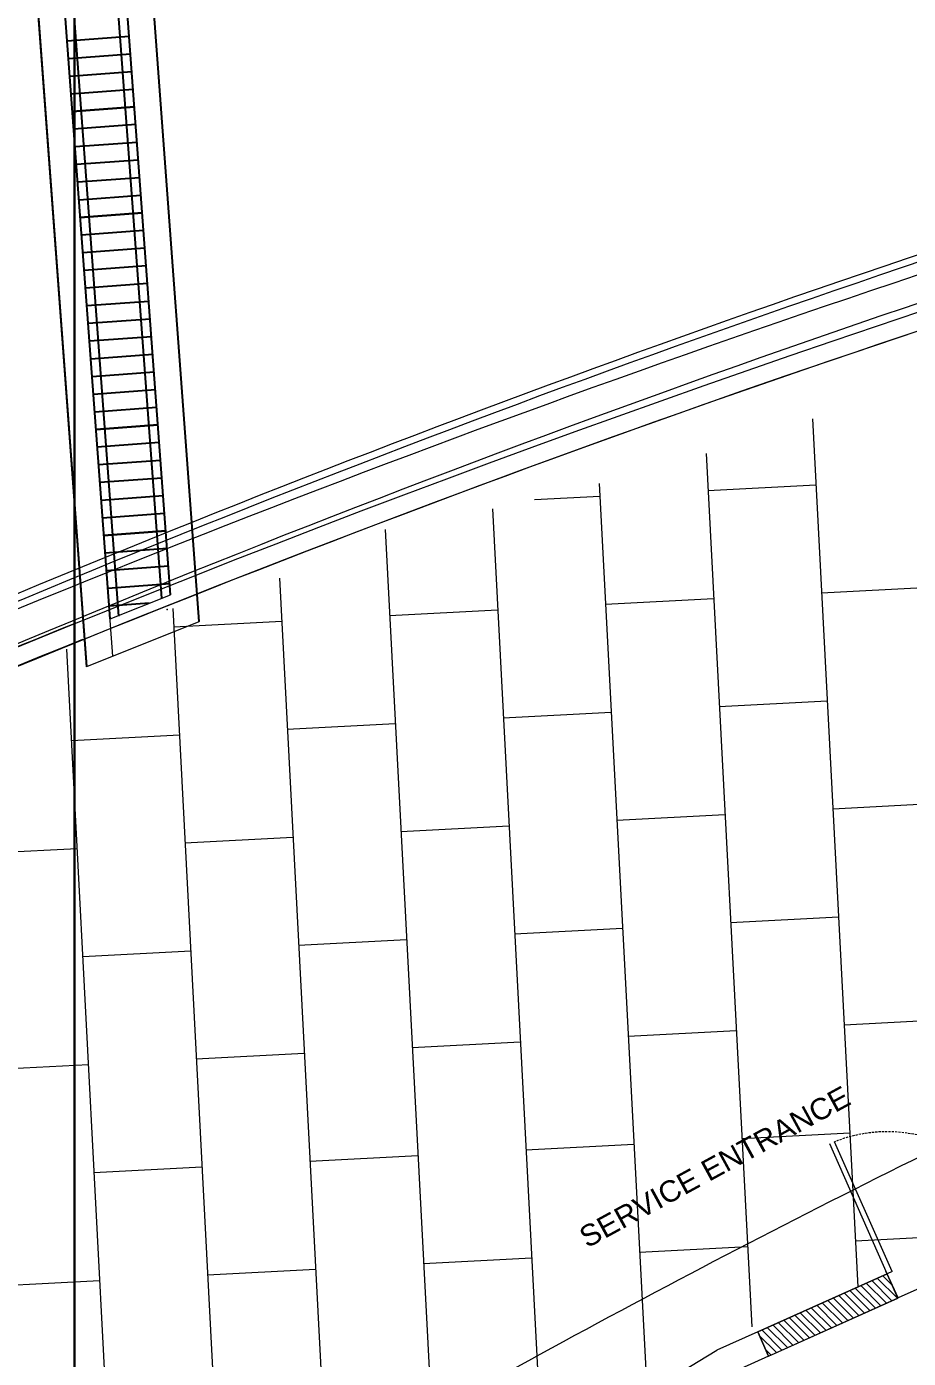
# Model space of a CAD drawing. Header units: millimetres. Extents: x 9159 to 17971, y 10368 to 13314.
# Drawn here: x 13731 to 14228, y 12117 to 12868 of the extents above; entities that cross this region are included whole.
import ezdxf

# ---------------------------------------------------------------- set-up
doc = ezdxf.new("R2010")
doc.units = ezdxf.units.MM
doc.header["$LTSCALE"] = 5
doc.linetypes.add('DUZ', pattern=[0])
doc.linetypes.add('HIDDEN', pattern=[0.375, 0.25, -0.125])
doc.layers.add('200-EquipID-2d', color=7, linetype='Continuous')
for name, color, linetype, lineweight in [('A-DUVAR', 5, 'Continuous', 18), ('Ar-DOOR-OPEN', 250, 'HIDDEN', 0), ('B.A.TEMEL', 6, 'DUZ', 0), ('fusya-hatch', 230, 'Continuous', 0), ('GOR-1', 147, 'Continuous', 0), ('kesit', 7, 'Continuous', 0), ('mutfak fayans', 95, 'Continuous', 0), ('REV_KLDRM', 25, 'DUZ', 0), ('SAF_DOSEME-SERAMIK2', 35, 'Continuous', 0), ('SAF_DOSEME-TAS3', 251, 'Continuous', 0), ('SİLME  İZ', 42, 'Continuous', 0), ('SİYAH', 253, 'Continuous', 5), ('TEFRIS-MOBILYA', 27, 'Continuous', 5), ('YAZI', 250, 'Continuous', 30), ('YOL', 87, 'Continuous', 0)]:
    doc.layers.add(name, color=color, linetype=linetype, lineweight=lineweight)
doc.styles.add('ROMANS', font='micross.ttf')

msp = doc.modelspace()

# ---------------------------------------------------------------- hatches: boundary and pattern name
at = {"layer": 'fusya-hatch'}
h = msp.add_hatch(color=256, dxfattribs=at)
edge = h.paths.add_edge_path()
edge.add_line((14078.15, 12053.66), (14069.61, 12065.99))
edge.add_arc((-419968.16, 638584.82), 762177.56, 304.68911963, 304.71332262, ccw=False)
edge.add_line((13804.91, 11882.7), (13813.45, 11870.37))
edge.add_arc((10085.12, 17537.3), 6783.41, 303.34138, 306.061062)
at = {"layer": 'SİYAH'}
h = msp.add_hatch(dxfattribs=at)
h.set_pattern_fill('ANSI31', color=256, angle=-90, style=0)
h.set_pattern_definition([(315, (-110016.229, 71650.1557), (2.24506403, 2.24506403), [])])
h.paths.add_polyline_path([(14215.87, 12164.72), (14142.92, 12132.02), (14149.06, 12118.34), (14222, 12151.04)])

# ---------------------------------------------------------------- linework, layer by layer
for p, q in [((13764.77, 12507.01, -2323.85), (13733.62, 12927.16, -2323.81)), ((13777.83, 12533.78, -2323.89), (13748.66, 12927.16, -2323.85)), ((13782.72, 12535.38, -2323.89), (13753.67, 12927.16, -2323.86)), ((13807.05, 12545.48, -2323.89), (13778.74, 12927.16, -2323.86)), ((13811.91, 12547.43, -2323.89), (13783.76, 12927.16, -2323.86)), ((13828.07, 12532.36, -2323.85), (13798.8, 12927.16, -2323.81)), ((13788.58, 12862.1, -2323.85), (13753.68, 12859.51, -2323.85)), ((13789.32, 12852.13, -2323.85), (13754.42, 12849.54, -2323.85)), ((13790.06, 12842.15, -2323.85), (13755.16, 12839.57, -2323.85)), ((13790.8, 12832.18, -2323.85), (13755.9, 12829.59, -2323.85)), ((13791.53, 12822.35, -2323.85), (13756.63, 12819.76, -2323.85)), ((13791.54, 12822.21, -2323.85), (13756.64, 12819.62, -2323.85)), ((13792.27, 12812.37, -2323.85), (13757.36, 12809.79, -2323.85)), ((13793.01, 12802.4, -2323.85), (13758.1, 12799.81, -2323.85)), ((13793.75, 12792.43, -2323.85), (13758.84, 12789.84, -2323.85)), ((13794.49, 12782.46, -2323.85), (13759.58, 12779.87, -2323.85)), ((13795.23, 12772.48, -2323.85), (13760.32, 12769.9, -2323.85)), ((13795.96, 12762.65, -2323.85), (13761.05, 12760.06, -2323.85)), ((13795.97, 12762.51, -2323.85), (13761.06, 12759.92, -2323.85)), ((13796.7, 12752.68, -2323.85), (13761.79, 12750.09, -2323.85)), ((13797.43, 12742.7, -2323.85), (13762.53, 12740.11, -2323.85)), ((13798.17, 12732.73, -2323.85), (13763.27, 12730.14, -2323.85)), ((13798.91, 12722.76, -2323.85), (13764.01, 12720.17, -2323.85)), ((13799.65, 12712.78, -2323.85), (13764.75, 12710.2, -2323.85)), ((13800.39, 12702.81, -2323.85), (13765.49, 12700.22, -2323.85)), ((13800.39, 12702.81, -2323.85), (13765.49, 12700.22, -2323.85)), ((13801.13, 12692.84, -2323.85), (13766.23, 12690.25, -2323.85)), ((13801.87, 12682.87, -2323.85), (13766.97, 12680.28, -2323.85)), ((13802.61, 12672.89, -2323.85), (13767.71, 12670.31, -2323.85)), ((13803.35, 12662.92, -2323.85), (13768.45, 12660.33, -2323.85)), ((13804.09, 12652.95, -2323.85), (13769.19, 12650.36, -2323.85)), ((13804.82, 12643.11, -2323.85), (13769.92, 12640.53, -2323.85)), ((13804.83, 12642.98, -2323.85), (13769.93, 12640.39, -2323.85)), ((13805.56, 12633.14, -2323.85), (13770.65, 12630.55, -2323.85)), ((13806.3, 12623.17, -2323.85), (13771.39, 12620.58, -2323.85)), ((13807.04, 12613.2, -2323.85), (13772.13, 12610.61, -2323.85)), ((13807.04, 12613.2, -2323.85), (13772.13, 12610.61, -2323.85)), ((13807.78, 12603.22, -2323.85), (13772.87, 12600.63, -2323.85)), ((13807.78, 12603.22, -2323.85), (13772.87, 12600.63, -2323.85)), ((13808.52, 12593.25, -2323.85), (13773.61, 12590.66, -2323.85)), ((13808.52, 12593.25, -2323.85), (13773.61, 12590.66, -2323.85)), ((13809.25, 12583.41, -2323.85), (13774.34, 12580.83, -2323.85)), ((13809.25, 12583.41, -2323.85), (13774.34, 12580.83, -2323.85)), ((13809.26, 12583.28, -2323.85), (13774.35, 12580.69, -2323.85)), ((13809.26, 12583.28, -2323.85), (13774.35, 12580.69, -2323.85)), ((13809.99, 12573.44, -2323.85), (13775.08, 12570.85, -2323.85)), ((13809.99, 12573.44, -2323.85), (13775.08, 12570.85, -2323.85)), ((13810.72, 12563.47, -2323.85), (13775.82, 12560.88, -2323.85)), ((13810.72, 12563.47, -2323.85), (13775.82, 12560.88, -2323.85)), ((13811.46, 12553.5, -2323.85), (13776.56, 12550.91, -2323.85)), ((13811.46, 12553.5, -2323.85), (13776.56, 12550.91, -2323.85)), ((13799.88, 12542.61, -2323.85), (13777.3, 12540.94, -2323.85)), ((13799.88, 12542.61, -2323.85), (13777.3, 12540.94, -2323.85))]:
    msp.add_line(p, q)
at = {"layer": 'A-DUVAR'}
for p, q in [((14221.37, 12152.44), (14215.23, 12166.13)), ((14222, 12151.04), (14215.87, 12164.72)), ((14218.66, 12165.98), (14215.92, 12164.75)), ((14222.06, 12151.06), (14215.92, 12164.75)), ((14142.92, 12132.02), (14119.94, 12121.72)), ((14149.06, 12118.34), (14142.92, 12132.02)), ((14149.06, 12118.34), (14142.92, 12132.02)), ((13902.18, 11989.51), (14119.94, 12121.72)), ((14149.06, 12118.34), (14133.14, 12111.2))]:
    msp.add_line(p, q, dxfattribs=at)
msp.add_lwpolyline([(14149.06, 12118.34), (14222, 12151.04), (14215.87, 12164.72), (14142.92, 12132.02), (14149.06, 12118.34)], dxfattribs=at)
at = {"layer": 'Ar-DOOR-OPEN'}
msp.add_arc((14215.92, 12164.75), 80, 24.14549, 111.72679, dxfattribs=at)
at = {"layer": 'B.A.TEMEL'}
for p, q in [((13777.83, 12533.78, 2369.49), (13811.91, 12547.43, 2369.49)), ((13777.83, 12533.78, 2369.49), (13811.91, 12547.43, 2369.49)), ((13764.77, 12507.01, 2369.49), (13828.07, 12532.36, 2369.49)), ((13764.77, 12507.01, 2369.49), (13828.07, 12532.36, 2369.49))]:
    msp.add_line(p, q, dxfattribs=at)
at = {"layer": 'fusya-hatch'}
msp.add_line((14149.06, 12118.34), (14222.06, 12151.06), dxfattribs=at)
at = {"layer": 'GOR-1', "elevation": -2323.45}
for points in [[(13798.6, 12927.16), (13827.92, 12532.21), (13764.62, 12506.86), (13733.42, 12927.16)], [(13748.46, 12927.16), (13779.23, 12512.71)]]:
    msp.add_lwpolyline(points, dxfattribs=at)
at = {"layer": 'kesit'}
msp.add_point((13809.96, 12539.05, -0.27), dxfattribs=at)
at = {"layer": 'mutfak fayans'}
msp.add_line((14330.65, 12199.74), (14222.06, 12151.06), dxfattribs=at)
msp.add_lwpolyline([(14219.06, 12157.75), (14219, 12157.74)], dxfattribs=at)
at = {"layer": 'REV_KLDRM', "elevation": -0.27}
msp.add_lwpolyline([(13472.25, 12397.75, -0.052785), (15073.7, 12927.16, -0.052785)], format="xyb", dxfattribs=at)
at = {"layer": 'REV_KLDRM'}
msp.add_arc((16304.99, 6191.2, -0.27), 6822.45, 111.881819, 116.382151, dxfattribs=at)
at = {"layer": 'SAF_DOSEME-SERAMIK2', "elevation": -0.27}
for points in [[(13273.39, 12313.03, -0.05979), (14999.05, 12927.16)], [(13273.39, 12342.05, -0.055747), (14884.86, 12927.16)], [(13273.39, 12337.59, -0.056353), (14901.98, 12927.16)]]:
    msp.add_lwpolyline(points, format="xyb", dxfattribs=at)
at = {"layer": 'SAF_DOSEME-TAS3'}
for p, q in [((14173.81, 12646.65), (14199.45, 12157.37)), ((14113.8, 12626.95), (14139.59, 12134.79)), ((14053.64, 12610.04), (14080.19, 12103.4)), ((14017.07, 12601.1), (14054.01, 12603.04)), ((14114.89, 12606.23), (14175.76, 12609.42)), ((13993.34, 12595.84), (14020.84, 12071.15)), ((13932.91, 12584.28), (13961.53, 12038.05)), ((13873.3, 12556.77), (13902.27, 12004.08)), ((14178.95, 12548.54), (14239.83, 12551.73)), ((14057.2, 12542.16), (14118.08, 12545.35)), ((13813.16, 12539.61), (13843.05, 11969.23)), ((13935.45, 12535.78), (13996.32, 12538.97)), ((13813.69, 12529.4), (13874.57, 12532.59)), ((13753.31, 12516.81), (13783.88, 11933.47)), ((14121.27, 12484.47), (14182.14, 12487.66)), ((13877.76, 12471.71), (13938.64, 12474.9)), ((13999.51, 12478.09), (14060.39, 12481.28)), ((13756.01, 12465.33), (13816.88, 12468.52)), ((14185.33, 12426.79), (14246.21, 12429.98)), ((14063.58, 12420.41), (14124.46, 12423.6)), ((13941.83, 12414.03), (14002.7, 12417.22)), ((13820.07, 12407.65), (13880.95, 12410.84)), ((13698.32, 12401.27), (13759.2, 12404.46)), ((14127.65, 12362.72), (14188.52, 12365.91)), ((14005.89, 12356.34), (14066.77, 12359.53)), ((13884.14, 12349.96), (13945.02, 12353.15)), ((13762.39, 12343.58), (13823.27, 12346.77)), ((14191.71, 12305.04), (14252.59, 12308.23)), ((13948.21, 12292.27), (14009.09, 12295.46)), ((14069.96, 12298.65), (14130.84, 12301.85)), ((13826.46, 12285.89), (13887.33, 12289.08)), ((13704.7, 12279.51), (13765.58, 12282.7)), ((14134.03, 12240.97), (14194.9, 12244.16)), ((14012.28, 12234.59), (14073.15, 12237.78)), ((13890.52, 12228.21), (13951.4, 12231.4)), ((13768.77, 12221.83), (13829.65, 12225.02)), ((14198.1, 12183.28), (14258.97, 12186.47)), ((14076.34, 12176.9), (14137.22, 12180.09)), ((13832.84, 12164.14), (13893.71, 12167.33)), ((13954.59, 12170.52), (14015.47, 12173.71)), ((13711.08, 12157.76), (13771.96, 12160.95)), ((14142.92, 12132.02), (14215.92, 12164.75))]:
    msp.add_line(p, q, dxfattribs=at)
at = {"layer": 'SAF_DOSEME-TAS3', "elevation": -0.27}
msp.add_lwpolyline([(13468.13, 12406.86, -0.051364), (15027.18, 12927.16, -0.051364)], format="xyb", dxfattribs=at)
at = {"layer": 'SAF_DOSEME-TAS3'}
msp.add_arc((16304.99, 6191.2, -0.27), 6832.45, 111.881819, 116.340563, dxfattribs=at)
at = {"layer": 'SİLME  İZ'}
msp.add_lwpolyline([(14296.61, 12261.04, 0.019777), (13878.43, 12039.34, 0.019777)], format="xyb", dxfattribs=at)
at = {"layer": 'TEFRIS-MOBILYA'}
msp.add_line((14142.92, 12132.02), (14145.66, 12133.24), dxfattribs=at)
for points in [[(14215.92, 12164.75), (14183.54, 12237.9)], [(14218.67, 12165.96), (14186.29, 12239.12)]]:
    msp.add_lwpolyline(points, dxfattribs=at)
at = {"layer": 'YAZI', "linetype": 'Continuous', "ltscale": 10, "elevation": 22.59}
msp.add_lwpolyline([(13757.76, 13313.93), (17971.11, 13313.93), (17971.11, 10467.83), (13757.76, 10467.83)], close=True, dxfattribs=at)
msp.add_lwpolyline([(13757.76, 13313.93), (17971.11, 13313.93), (17971.11, 10467.83), (13757.76, 10467.83)], close=True, dxfattribs=at)
msp.add_lwpolyline([(13757.76, 13313.93), (17971.11, 13313.93), (17971.11, 10467.83), (13757.76, 10467.83)], close=True, dxfattribs=at)
msp.add_lwpolyline([(13757.76, 13313.93), (17971.11, 13313.93), (17971.11, 10467.83), (13757.76, 10467.83)], close=True, dxfattribs=at)
msp.add_lwpolyline([(13757.76, 13313.93), (17971.11, 13313.93), (17971.11, 10467.83), (13757.76, 10467.83)], close=True, dxfattribs=at)
at = {"layer": 'YOL', "ltscale": 5, "elevation": 11.29}
msp.add_lwpolyline([(13273.39, 12337.73, -0.055058), (14937.56, 12927.16)], format="xyb", dxfattribs=at)
at = {"layer": 'YOL', "elevation": 11.29}
msp.add_lwpolyline([(13273.39, 12304.39, -0.059664), (15073.73, 12927.16)], format="xyb", dxfattribs=at)

# ---------------------------------------------------------------- texts
at = {"insert": (14190.59, 12271.14), "char_height": 12, "attachment_point": 3, "rotation": 28.63188}
msp.add_mtext_dynamic_manual_height_columns('{\\f@Arial Unicode MS|b0|i0|c162|p34;SERVICE ENTRANCE}', width=9225.4893, gutter_width=500, heights=[0], dxfattribs=at)
at = {"layer": '200-EquipID-2d', "color": 51, "insert": (14189.81, 12070.95), "char_height": 12.5, "width": 137.5, "attachment_point": 1, "rotation": 25.22154, "style": 'ROMANS'}
msp.add_mtext('BULASIKHANE', dxfattribs=at)

doc.saveas('drawing.dxf')
